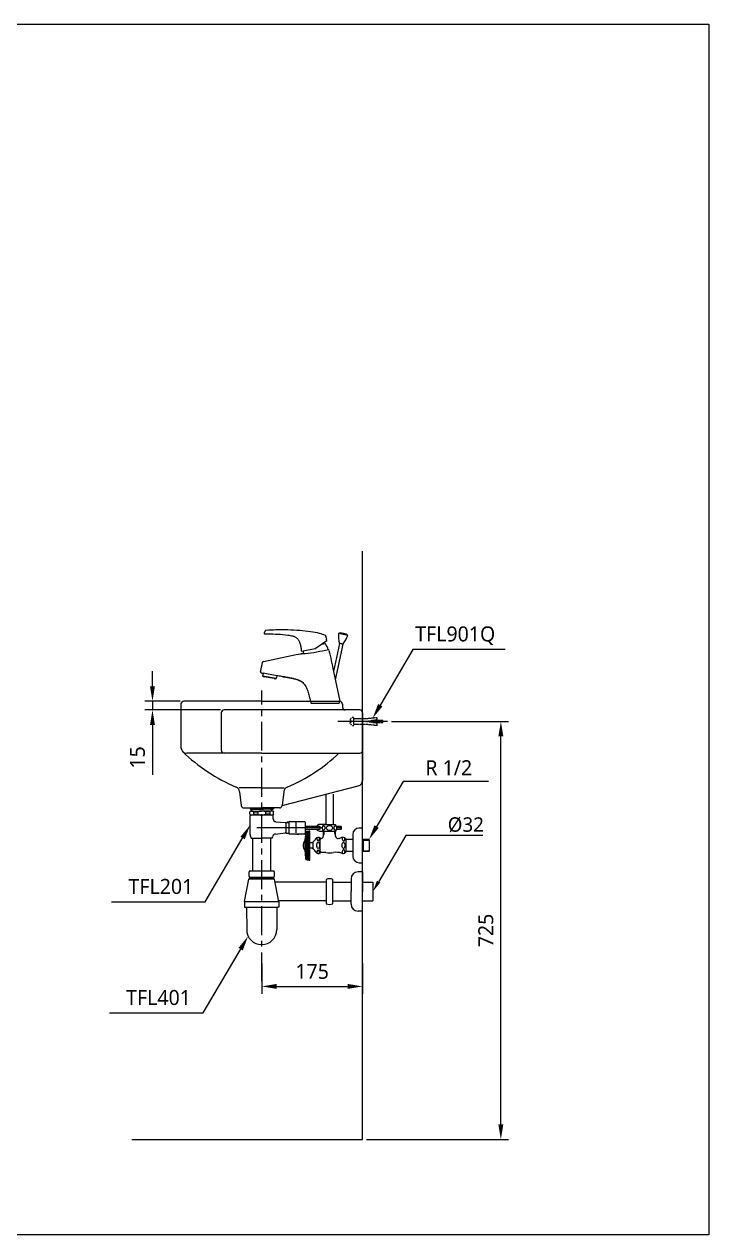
# Model space of a CAD drawing. Extents: x 7158 to 10258, y -4678 to -2578.
# Drawn here: x 9072 to 10258, y -4678 to -2578 of the extents above; entities that cross this region are included whole.
import ezdxf

# ---------------------------------------------------------------- set-up
doc = ezdxf.new("R2010")
doc.units = 0
doc.header["$LTSCALE"] = 20
doc.header["$MEASUREMENT"] = 0
for name, pattern in [('CENTER', [2, 1.25, -0.25, 0.25, -0.25]), ('CENTER2', [1.125, 0.75, -0.125, 0.125, -0.125]), ('HIDDEN2', [0.1875, 0.125, -0.0625])]:
    doc.linetypes.add(name, pattern=pattern)
doc.layers.get('0').update_dxf_attribs({"linetype": 'CONTINUOUS'})
doc.layers.get('DEFPOINTS').update_dxf_attribs({"linetype": 'CONTINUOUS'})
for name, color, linetype in [('1', 1, 'CONTINUOUS'), ('3', 3, 'CONTINUOUS'), ('5', 5, 'CONTINUOUS'), ('6', 6, 'CONTINUOUS'), ('7', 7, 'CONTINUOUS')]:
    doc.layers.add(name, color=color, linetype=linetype)
doc.styles.get("Standard").update_dxf_attribs({"font": 'NanumGothic.ttf'})
doc.dimstyles.get("Standard").update_dxf_attribs({"dimtxt": 2.5, "dimasz": 2, "dimexe": 2, "dimexo": 1, "dimgap": 1.5, "dimtad": 1, "dimdec": 0, "dimlfac": 10, "dimrnd": 0.5, "dimzin": 0, "dimdsep": 46, "dimtxsty": 'Standard', "dimcen": 0, "dimclrt": 2, "dimadec": 0, "dimazin": 0, "dimtfac": 1, "dimtdec": 0, "dimtmove": 0, "dimatfit": 3, "dimfxl": 1, "dimtolj": 1, "dimtzin": 0, "dimarcsym": 0})

# ---------------------------------------------------------------- blocks, each defined once
blk = doc.blocks.new('*D48')
at = {"layer": '1', "color": 3, "lineweight": -2, "transparency": 16777216}
for p, q in [((9708.2, -3787.5), (9911, -3787.5)), ((9898, -4486.5), (9898, -3813.5)), ((9664.9, -4512.5), (9911, -4512.5))]:
    blk.add_line(p, q, dxfattribs=at)
at = {"layer": '1', "color": 3, "transparency": 16777216}
for points in [[(9893.7, -3813.5), (9902.3, -3813.5), (9898, -3787.5)], [(9893.7, -4486.5), (9902.3, -4486.5), (9898, -4512.5)]]:
    blk.add_solid(points, dxfattribs=at)
at = {"layer": 'DEFPOINTS', "color": 0, "transparency": 16777216}
for p in [(9701.7, -3787.5), (9898, -3787.5), (9658.4, -4512.5)]:
    blk.add_point(p, dxfattribs=at)
at = {"layer": '1', "color": 2, "transparency": 16777216, "insert": (9872, -4150), "char_height": 26, "attachment_point": 5, "rotation": 90}
blk.add_mtext('\\A1;725', dxfattribs=at)
blk = doc.blocks.new('A$C510B3A89')
at = {"layer": '1', "color": 7}
blk.add_line((87.4, 0), (136.2, 0), dxfattribs=at)
at = {"layer": '7'}
for p, q in [((114.8, 107.8), (94.8, 93.8)), ((114, 113), (114.3, 111)), ((138.2, 121.6), (135.2, 120.7)), ((151.3, 117.3), (135.2, 120.7)), ((138.2, 121.6), (138.2, 121.6)), ((148.9, 119.3), (149, 119.3)), ((149, 119.3), (151.3, 117.3)), ((94.8, 93.8), (71.3, 89.6)), ((112.1, 102.8), (106.2, 101.8)), ((112.4, 91.7), (117.7, 92.7)), ((136.9, 103.5), (126.6, 54.8)), ((142.8, 102.2), (129.6, 40.1)), ((143.4, 102.4), (136.3, 103.9)), ((136.7, 103.5), (137.9, 103.3)), ((141.8, 102.4), (137.9, 103.3)), ((141.8, 102.4), (142.9, 102.2)), ((4.4, 51.6), (3.5, 46.7)), ((4.4, 45.9), (3.5, 46.7)), ((27.1, 42.5), (3.5, 46.7)), ((28, 47.4), (4.4, 51.6)), ((4.4, 45.9), (6.1, 45.6)), ((24.3, 42.4), (6.1, 45.6)), ((23.9, 42.3), (6.5, 45.4)), ((24.3, 42.4), (26.1, 42.1)), ((26.1, 42.1), (27.1, 42.5)), ((28, 47.4), (27.1, 42.5)), ((28.5, 47.3), (28, 47.4)), ((126.6, 54.8), (137.2, 3)), ((86.4, 3), (86.3, 3.5)), ((87.4, 3), (87.4, 0)), ((136.2, 3), (136.2, 0))]:
    blk.add_line(p, q, dxfattribs=at)
at = {"layer": '7', "color": 7}
for p, q in [((86.4, 3), (115.5, 3)), ((115.5, 3), (137.2, 3))]:
    blk.add_line(p, q, dxfattribs=at)
at = {"layer": '7'}
for centre, radius, start, end in [((7.8, 121.4), 1.5, 154.2972, 270.8052), ((9.3, 124.4), 1.5, 93.6966, 151.3141), ((111.8, 115.8), 1.5, 12.9441, 66.1922), ((205.1, 117.1), 70, 177.0153, 190.8327), ((133.2, 71.8), 50, 71.7204, 84.2796), ((86, 142.4), 70, 325.1673, 338.9847), ((108.9, 87.5), 35, 175.6305, 182.5585), ((112.2, 102.3), 0.5, 34.0977, 100), ((83.6, 83), 35, 15.8809, 34.0977), ((116.7, 91), 2, 12.5419, 57.7542), ((136.8, 104), 0.5, 190.8327, 258), ((143, 102.7), 0.5, 258, 325.1673), ((5.5, 70.1), 2, 103.7822, 164.229), ((2, 54), 2, 167.6446, 258.9831), ((6.6, 45.9), 0.5, 206.8699, 260), ((24, 42.8), 0.5, 260, 313.1301)]:
    blk.add_arc(centre, radius, start, end, dxfattribs=at)
for points in [[(112.4, 117.2), (102.3, 120.6), (86.8, 123.7), (68, 125.7), (47.4, 126.7), (26.8, 126.7), (9.2, 125.9)], [(8, 125.2), (6.4, 122.1)], [(7.8, 119.9), (12.9, 120), (30.3, 119.5), (47.5, 117.8), (55.5, 116.4)], [(55.5, 116.4), (57.6, 115.9), (59.6, 115), (61.5, 113.9), (63.2, 112.5), (64.7, 110.9), (66, 109.2), (67, 107.2), (67.8, 105.2)], [(67.8, 105.2), (68.6, 102.3), (70, 96.1), (71.2, 89.8), (71.3, 89.6)], [(114, 113), (113.6, 114.6), (113.3, 116.2)], [(114.8, 108.1), (114.6, 108.8), (114.5, 109.6), (114.4, 110.2), (114.4, 110.6), (114.3, 110.9), (114.3, 111)], [(5, 72.1), (69.9, 85.6)], [(69.9, 85.6), (70.2, 85.6), (70.9, 85.7), (72.3, 85.8), (112.4, 91.7)], [(3.9, 51.6), (4.1, 51.6), (4.4, 51.6)], [(38.9, 45.7), (30.1, 47.1), (28.5, 47.3)], [(56, 42.6), (52.3, 43.4), (48.2, 44.2), (43.7, 44.9), (38.9, 45.7)], [(38.9, 45.7), (45, 44.7), (51, 43.6), (56, 42.6)], [(72.5, 36), (71, 37.1), (68.6, 38.5), (66.1, 39.6), (63.5, 40.5), (61, 41.3), (58.5, 42), (56, 42.6)], [(56, 42.6), (61.1, 41.3), (65.9, 39.7), (70, 37.7), (72.5, 36)], [(73.1, 35.4), (72.5, 36)], [(72.5, 36), (73.1, 35.4)], [(73.1, 35.4), (76.1, 32.2), (78.5, 28.4), (80.4, 24.4), (81.9, 20.3), (83.2, 16.1), (84.4, 11.9), (85.4, 7.7), (86.3, 3.5)]]:
    blk.add_spline(points, degree=3, dxfattribs=at)
for points in [[(114.8, 107.8), (114.8, 107.9), (114.8, 108), (114.8, 108.1)], [(118.6, 91.4), (121.3, 79.2), (123.9, 67), (126.6, 54.8)], [(0, 54.5), (1.2, 59.9), (2.4, 65.3), (3.6, 70.7)]]:
    blk.add_open_spline(points, degree=3, dxfattribs=at)
blk.add_open_spline([(1.6, 52.1), (1.9, 52), (2.7, 51.8), (3.5, 51.7), (3.9, 51.6)], degree=3, knots=[0.173317, 0.173317, 0.173317, 0.173317, 1.25795, 2.514058, 2.514058, 2.514058, 2.514058], dxfattribs=at)
blk = doc.blocks.new('*D62')
at = {"layer": '1', "color": 3, "lineweight": -2, "transparency": 16777216}
for p, q in [((9294.1, -3726.5), (9294.1, -3700.5)), ((9341.9, -3752.5), (9281.1, -3752.5)), ((9294.1, -3752.5), (9294.1, -3767.5)), ((9411.9, -3767.5), (9281.1, -3767.5)), ((9294.1, -3793.5), (9294.1, -3880.2))]:
    blk.add_line(p, q, dxfattribs=at)
at = {"layer": '1', "color": 3, "transparency": 16777216}
for points in [[(9289.8, -3726.5), (9298.4, -3726.5), (9294.1, -3752.5)], [(9289.8, -3793.5), (9298.4, -3793.5), (9294.1, -3767.5)]]:
    blk.add_solid(points, dxfattribs=at)
at = {"layer": 'DEFPOINTS', "color": 0, "transparency": 16777216}
for p in [(9348.4, -3752.5), (9294.1, -3767.5), (9418.4, -3767.5)]:
    blk.add_point(p, dxfattribs=at)
at = {"layer": '1', "color": 2, "transparency": 16777216, "insert": (9268.1, -3849.9), "char_height": 26, "attachment_point": 5, "rotation": 90}
blk.add_mtext('\\A1;15', dxfattribs=at)
blk = doc.blocks.new('*D63')
at = {"layer": '1', "color": 3, "lineweight": -2, "transparency": 16777216}
for p, q in [((9483.4, -4207.3), (9483.4, -4260.1)), ((9658.4, -4207.3), (9658.4, -4260.1)), ((9509.4, -4247.1), (9632.4, -4247.1))]:
    blk.add_line(p, q, dxfattribs=at)
at = {"layer": '1', "color": 3, "transparency": 16777216}
for points in [[(9509.4, -4242.8), (9509.4, -4251.4), (9483.4, -4247.1)], [(9632.4, -4242.8), (9632.4, -4251.4), (9658.4, -4247.1)]]:
    blk.add_solid(points, dxfattribs=at)
at = {"layer": 'DEFPOINTS', "color": 0, "transparency": 16777216}
for p in [(9483.4, -4200.8), (9658.4, -4200.8), (9658.4, -4247.1)]:
    blk.add_point(p, dxfattribs=at)
at = {"layer": '1', "color": 2, "transparency": 16777216, "insert": (9570.9, -4221.1), "char_height": 26, "attachment_point": 5}
blk.add_mtext('\\A1;175', dxfattribs=at)

msp = doc.modelspace()

# ---------------------------------------------------------------- linework, layer by layer
at = {"color": 7, "linetype": 'CENTER2', "ltscale": 0.05}
msp.add_line((9701.7, -3787.5), (9615.1, -3787.5), dxfattribs=at)
at = {"color": 3}
for p, q in [((9728.4, -3891.5), (9679.5, -3975)), ((9876.4, -3891.5), (9728.4, -3891.5))]:
    msp.add_line(p, q, dxfattribs=at)
at = {"color": 4}
for p, q in [((9462.4, -4046.6), (9483.4, -4046.6)), ((9483.4, -4046.6), (9504.4, -4046.6)), ((9658.4, -4048.5), (9650.4, -4048.5)), ((9658.4, -4048.5), (9658.4, -4082.5)), ((9453.5, -4100), (9460.9, -4061)), ((9460.4, -4063.4), (9460.9, -4061)), ((9464.3, -4059), (9460.9, -4061)), ((9505.9, -4061), (9460.9, -4061)), ((9504.4, -4058.1), (9462.4, -4058.1)), ((9464.3, -4059), (9464.3, -4058.1)), ((9502.5, -4059), (9464.3, -4059)), ((9502.5, -4059), (9502.5, -4058.1)), ((9502.5, -4059), (9505.9, -4061)), ((9513.4, -4100.5), (9505.9, -4061)), ((9595.3, -4066.5, -23.5), (9506.9, -4066.5, -23.5)), ((9595.3, -4061.5, -0.8), (9595.3, -4103.5, -0.8)), ((9606.8, -4082.5, -0.8), (9606.8, -4061.5, -0.8)), ((9606.8, -4066.5, -0.8), (9638.4, -4066.5, -0.8)), ((9638.4, -4060.5), (9638.4, -4082.5)), ((9658.4, -4066.5, -0.8), (9676.1, -4066.5, -0.8)), ((9606.8, -4103.5, -0.8), (9606.8, -4082.5, -0.8)), ((9638.4, -4104.5), (9638.4, -4082.5)), ((9658.4, -4116.5), (9658.4, -4082.5)), ((9453.4, -4100), (9453.4, -4109.5)), ((9453.4, -4100), (9513.3, -4100)), ((9453.4, -4109.5), (9455.8, -4109.5)), ((9455.8, -4109.5), (9511.4, -4109.5)), ((9456.9, -4111.3), (9457.4, -4148.6)), ((9509.9, -4111.5), (9509.4, -4148.6)), ((9513.4, -4109.5), (9511.4, -4109.5)), ((9595.3, -4098.5, -23.5), (9513, -4098.5, -23.5)), ((9513.4, -4100.5), (9513.4, -4109.5)), ((9606.8, -4098.5, -0.8), (9638.4, -4098.5, -0.8)), ((9658.4, -4098.5, -0.8), (9676.1, -4098.5, -0.8)), ((9658.4, -4116.5), (9650.4, -4116.5))]:
    msp.add_line(p, q, dxfattribs=at)
at = {"color": 7, "linetype": 'HIDDEN2', "ltscale": 0.05}
msp.add_lwpolyline([(9643, -3794.6), (9643, -3780.4, 0.316317), (9636.3, -3785.1), (9638.1, -3785.1), (9638.1, -3789.9), (9636.3, -3789.9, 0.316317)], format="xyb", close=True, dxfattribs=at)
for points in [[(9643, -3792), (9658.8, -3792), (9663.9, -3792), (9683.5, -3794.2), (9683.2, -3790.6), (9663.9, -3787.5), (9683.2, -3784.1), (9683.8, -3781), (9663.9, -3783), (9658.8, -3783), (9643, -3783)], [(9675, -3789.3), (9693.5, -3789.3), (9693.4, -3785.7), (9674.1, -3785.7)]]:
    msp.add_lwpolyline(points, dxfattribs=at)
at = {"color": 4}
for centre, radius, start, end in [((9475, -4052.4), 13.9, 155.4705, 204.5295), ((9491.8, -4052.4), 13.9, 335.4705, 24.5295), ((9650.4, -4060.5), 12, 90, 180), ((9601.1, -4074.1, -0.8), 13.9, 65.4705, 114.5295), ((9454.9, -4111.3), 2, 0, 64.1581), ((9511.9, -4111.5), 2, 104.4775, 180), ((9601.1, -4090.9, -0.8), 13.9, 245.4705, 294.5295), ((9650.4, -4104.5), 12, 180, 270), ((9483.4, -4148.6), 26, 180, 0)]:
    msp.add_arc(centre, radius, start, end, dxfattribs=at)
at = {"layer": '1'}
for p, q in [((9658.4, -4512.5), (9658.4, -3491.9)), ((9258.4, -4512.5), (9658.4, -4512.5))]:
    msp.add_line(p, q, dxfattribs=at)
at = {"layer": '1', "color": 3}
for p, q in [((9745.7, -3662.5), (9686, -3764.5)), ((9905.5, -3662.5), (9745.7, -3662.5)), ((9385.5, -4100.4), (9453.3, -3984.5)), ((9733.1, -3985.1, -0.8), (9686.2, -4065.3, -0.8)), ((9866.7, -3985.1, -0.8), (9733.1, -3985.1, -0.8)), ((9223.2, -4100.4), (9385.5, -4100.4)), ((9382.1, -4293), (9449.9, -4177.2)), ((9219.4, -4293), (9382.1, -4293))]:
    msp.add_line(p, q, dxfattribs=at)
at = {"layer": '1', "color": 2, "linetype": 'CENTER', "ltscale": 2}
msp.add_line((9483.4, -4238.1), (9483.4, -3734), dxfattribs=at)
at = {"layer": '1', "color": 4}
msp.add_line((9676.1, -4066.5, -0.8), (9676.1, -4098.5, -0.8), dxfattribs=at)
at = {"layer": '1', "color": 3}
for points in [[(9692.7, -3761.5), (9685.2, -3757.2), (9675.8, -3781.8)], [(9446.5, -3987.5), (9454, -3991.9), (9463.4, -3967.3)], [(9686.3, -3972), (9678.8, -3967.6), (9669.4, -3992.3)], [(9689, -4066.9, -0.8), (9683.3, -4063.6, -0.8), (9676.1, -4082.5, -0.8)], [(9443.1, -4180.2), (9450.6, -4184.6), (9460, -4159.9)]]:
    msp.add_solid(points, dxfattribs=at)
at = {"layer": '3', "color": 7}
for p, q in [((9343.4, -3757.5), (9343.4, -3832.5)), ((9483.4, -3752.5), (9348.4, -3752.5)), ((9483.4, -3752.5), (9618.4, -3752.5)), ((9623.4, -3757.5), (9623.4, -3762.5)), ((9413.4, -3772.5), (9413.4, -3837.5)), ((9653.4, -3767.5), (9418.4, -3767.5)), ((9658.4, -3772.5), (9658.4, -3889.7)), ((9483.4, -3842.5), (9353.4, -3842.5)), ((9483.4, -3842.5), (9653.4, -3842.5)), ((9483.4, -3902.4), (9444.3, -3902.4)), ((9483.4, -3902.4), (9522.5, -3902.4)), ((9518.9, -3933.1), (9650.9, -3899.4)), ((9445.1, -3909.3), (9447.9, -3933.1)), ((9521.7, -3909.3), (9518.9, -3933.1)), ((9452.8, -3937.5), (9483.4, -3937.5)), ((9514, -3937.5), (9483.4, -3937.5))]:
    msp.add_line(p, q, dxfattribs=at)
at = {"layer": '3'}
for p, q in [((9462.7, -3948.5), (9462.7, -3944.4)), ((9463.2, -3937.5), (9463.2, -3938.9)), ((9464.2, -3939.5), (9463.2, -3938.9)), ((9464.2, -3939.5), (9465.6, -3939.5)), ((9465.6, -3939.5), (9483.4, -3939.5)), ((9465.9, -3942.9), (9465.9, -3939.5)), ((9466, -3942.9), (9483.2, -3942.9)), ((9469.4, -3944.4), (9476.8, -3944.4)), ((9469.4, -3944.4), (9469.4, -3948.5)), ((9470, -3938.9), (9470, -3937.5)), ((9470, -3938.9), (9477.4, -3938.9)), ((9476.8, -3944.4), (9476.8, -3948.5)), ((9477.4, -3938.9), (9477.4, -3937.5)), ((9501.2, -3939.5), (9483.4, -3939.5)), ((9500.8, -3942.9), (9483.6, -3942.9)), ((9489.4, -3938.9), (9489.4, -3937.5)), ((9496.8, -3938.9), (9489.4, -3938.9)), ((9490, -3944.4), (9490, -3948.5)), ((9497.4, -3944.4), (9490, -3944.4)), ((9496.8, -3938.9), (9496.8, -3937.5)), ((9497.4, -3944.4), (9497.4, -3948.5)), ((9500.9, -3942.9), (9500.9, -3939.5)), ((9502.6, -3939.5), (9501.2, -3939.5)), ((9502.6, -3939.5), (9503.6, -3938.9)), ((9503.6, -3937.5), (9503.6, -3938.9)), ((9504.1, -3948.5), (9504.1, -3944.4)), ((9463.4, -3983.6), (9463.4, -3950.9)), ((9483.4, -3949.9), (9464.4, -3949.9)), ((9469.4, -3948.5), (9476.8, -3948.5)), ((9500.8, -3949.9), (9483.4, -3949.9)), ((9497.4, -3948.5), (9490, -3948.5)), ((9502.4, -3949.9), (9500.9, -3949.9)), ((9503.4, -3956.3), (9503.4, -3950.9)), ((9507.9, -3961.3), (9523.9, -3963)), ((9525.9, -3962.7), (9531, -3962.7)), ((9526.1, -3981.2), (9526.1, -3962.7)), ((9527.4, -3961.9), (9527.4, -3962.7)), ((9531.1, -3961.9), (9527.4, -3961.9)), ((9531, -3962.7), (9531, -3961.7)), ((9531, -3982.1), (9531, -3962.7)), ((9531.8, -3960.9), (9557, -3960.9)), ((9543.4, -3980.5), (9543.4, -3963)), ((9558.5, -3962.4), (9558.5, -3968.2)), ((9558.5, -3968.2), (9558.5, -3981.4)), ((9594.6, -3966.2), (9583.7, -3966.2)), ((9465.4, -3989.9), (9483.4, -3989.9)), ((9467.5, -3989.9), (9467.5, -4046.6)), ((9543.4, -3971.9), (9474.9, -3971.9)), ((9501.4, -3989.9), (9483.4, -3989.9)), ((9499.3, -4046.6), (9499.3, -3989.9)), ((9507.3, -3982.7), (9523.9, -3980.9)), ((9526.1, -3981.2), (9531, -3981.2)), ((9527.4, -3981.9), (9527.4, -3981.1)), ((9531.1, -3981.9), (9527.4, -3981.9)), ((9557, -3982.9), (9531.8, -3982.9)), ((9588.6, -3972), (9543.4, -3971.9)), ((9577.8, -3969.5), (9558.3, -3969.5)), ((9559.1, -3974.5), (9583.7, -3974.5)), ((9583.7, -3969.5), (9577.8, -3969.5)), ((9583.7, -3977.7), (9589.9, -3977.7)), ((9621.4, -3969.5), (9613, -3969.5)), ((9613.3, -3974.5), (9621.4, -3974.5)), ((9621.9, -3972), (9613.4, -3972)), ((9621.9, -3970), (9621.4, -3969.5)), ((9621.4, -3974.5), (9621.4, -3969.5)), ((9621.4, -3974.5), (9621.9, -3974)), ((9621.9, -3974), (9621.9, -3970))]:
    msp.add_line(p, q, dxfattribs=at)
for points in [[(9582.3, -3969.5, -0.044238), (9582.6, -3969.2, -0.189273), (9583, -3969, -0.189273), (9583.5, -3969.2, -0.101059), (9584, -3969.9, -0.059302), (9584.2, -3970.8, -0.045722), (9584.3, -3972, -0.045722)], [(9584.3, -3972, -0.045722), (9584.2, -3973.2, -0.059302), (9584, -3974.1, -0.101059), (9583.5, -3974.8, -0.189273), (9583, -3974.9, -0.189273), (9582.6, -3974.8, -0.044238), (9582.3, -3974.5, -0.059302)]]:
    msp.add_lwpolyline(points, format="xyb", dxfattribs=at)
at = {"layer": '3', "color": 7}
for centre, radius, start, end in [((9348.4, -3757.5), 5, 90, 180), ((9618.4, -3757.5), 5, 0, 90), ((9418.4, -3772.5), 5, 90, 180), ((9628.4, -3762.5), 5, 180, 270), ((9653.4, -3772.5), 5, 0, 90), ((9353.4, -3832.5), 10, 180, 270), ((9555.9, -3624.9), 300, 225.7197, 247.0841), ((9418.4, -3837.5), 5, 180, 270), ((9410.9, -3624.9), 300, 292.9159, 313.4977), ((9653.4, -3837.5), 5, 270, 0), ((9435.2, -3910.4), 10, 6.6755, 67.0841), ((9531.6, -3910.4), 10, 112.9159, 173.3245), ((9648.4, -3889.7), 10, 284.3106, 0), ((9452.8, -3932.5), 5, 186.6755, 270), ((9514, -3932.5), 5, 270, 353.3245)]:
    msp.add_arc(centre, radius, start, end, dxfattribs=at)
at = {"layer": '3'}
for centre, radius, start, end in [((9466, -3947.6), 4.7, 43.9409, 136.0591), ((9466.6, -3929.3), 10.2, 250.5679, 289.4321), ((9482.9, -3956.5), 13.6, 89.0643, 116.6472), ((9483.2, -3910.1), 29.5, 258.5956, 270.3737), ((9483.6, -3910.1), 29.5, 269.6263, 281.4044), ((9483.9, -3956.5), 13.6, 63.3528, 90.9357), ((9500.2, -3929.3), 10.2, 250.5679, 289.4321), ((9500.8, -3947.6), 4.7, 43.9409, 136.0591), ((9466, -3945.2), 4.7, 223.9409, 316.0591), ((9464.4, -3950.9), 1, 90, 180), ((9482.9, -3936.3), 13.6, 243.3528, 270.9357), ((9483.9, -3936.3), 13.6, 269.0643, 296.6472), ((9500.8, -3945.2), 4.7, 223.9409, 316.0591), ((9502.4, -3950.9), 1, 0, 90), ((9508.4, -3956.3), 5, 180, 263.8845), ((9524.3, -3958), 5, 265.3322, 308.1927), ((9531.8, -3961.7), 0.8, 90, 180), ((9557, -3962.4), 1.5, 0, 90), ((9583.7, -3971.2), 5, 89.9651, 159.4778), ((9476.4, -3983), 13, 182.42, 212.3), ((9490.4, -3983), 13, 327.7, 345.0405), ((9507.8, -3987.6), 5, 96.1155, 165.0405), ((9524.3, -3985.9), 5, 51.8073, 94.6678), ((9531.8, -3982.1), 0.8, 180, 270), ((9557, -3981.4), 1.5, 270, 0), ((9583.7, -3972.7), 5, 200.4524, 269.9651)]:
    msp.add_arc(centre, radius, start, end, dxfattribs=at)
at = {"layer": '5'}
msp.add_lwpolyline([(7158.4, -2577.9), (10258.4, -2577.9), (10258.4, -4677.9), (7158.4, -4677.9)], close=True, dxfattribs=at)
at = {"layer": '6'}
for p, q in [((9594.6, -3913.8), (9594.6, -3966.5)), ((9607.3, -3913.8), (9607.3, -3966.5)), ((9607.3, -3966.5), (9590.5, -3966.5)), ((9611.5, -3966.5), (9607.3, -3966.5)), ((9544.3, -3982.9), (9547.8, -3982.9)), ((9560, -3978.5), (9560, -4002.5)), ((9560.6, -3978), (9561.5, -3978)), ((9561.5, -3978), (9562, -3977.5)), ((9561.5, -3978), (9561.5, -4002.5)), ((9562, -3977.5), (9562, -4002.5)), ((9562, -3977.5), (9565.2, -3977.5)), ((9562, -3977.9), (9565.5, -3977.9)), ((9562, -3978.9), (9565.5, -3978.9)), ((9562, -3979.9), (9565.5, -3979.9)), ((9562, -3980.9), (9565.5, -3980.9)), ((9562, -3981.9), (9565.5, -3981.9)), ((9562, -3983.9), (9565.5, -3983.9)), ((9562, -3984.9), (9565.5, -3984.9)), ((9562, -3985.9), (9565.5, -3985.9)), ((9562, -3986.9), (9565.5, -3986.9)), ((9562, -3987.9), (9565.5, -3987.9)), ((9562, -3988.9), (9565.5, -3988.9)), ((9562, -3989.9), (9565.5, -3989.9)), ((9565.5, -3977.2), (9565.5, -3977)), ((9565.5, -3977), (9567, -3977)), ((9565.5, -3977.2), (9565.5, -4002.5)), ((9567, -3978), (9567, -3977)), ((9567, -4002.5), (9567, -3978)), ((9585, -3990.5), (9585, -3989.8)), ((9611.5, -3978.5), (9590.5, -3978.5)), ((9590.5, -3986), (9590.5, -3978.5)), ((9591.7, -3982.5), (9590.5, -3984.7)), ((9591.7, -3982.5), (9590.5, -3982.5)), ((9591.7, -3982.5), (9591.7, -3978.5)), ((9610.2, -3982.5), (9610.2, -3978.5)), ((9610.2, -3982.5), (9611.5, -3984.7)), ((9611.5, -3982.5), (9610.2, -3982.5)), ((9611.5, -3986.4), (9611.5, -3978.5)), ((9641.4, -3983.5), (9641.4, -4021.5)), ((9658.4, -3972.5), (9652.4, -3972.5)), ((9658.4, -4032.5), (9658.4, -3972.5)), ((9560, -4026.5), (9560, -4002.5)), ((9561.5, -4027), (9561.5, -4002.5)), ((9562, -3990.9), (9565.5, -3990.9)), ((9562, -3991.9), (9565.5, -3991.9)), ((9562, -3992.9), (9565.5, -3992.9)), ((9562, -3993.9), (9565.5, -3993.9)), ((9562, -3994.9), (9565.5, -3994.9)), ((9562, -3995.9), (9565.5, -3995.9)), ((9562, -3996.9), (9565.5, -3996.9)), ((9562, -3997.9), (9565.5, -3997.9)), ((9562, -3998.9), (9565.5, -3998.9)), ((9562, -3999.9), (9565.5, -3999.9)), ((9562, -4000.9), (9565.5, -4000.9)), ((9562, -4001.9), (9565.5, -4001.9)), ((9562, -4027.5), (9562, -4002.5)), ((9562, -4003.1), (9565.5, -4003.1)), ((9562, -4004.1), (9565.5, -4004.1)), ((9562, -4005.1), (9565.5, -4005.1)), ((9562, -4006.1), (9565.5, -4006.1)), ((9562, -4007.1), (9565.5, -4007.1)), ((9562, -4008.1), (9565.5, -4008.1)), ((9562, -4009.1), (9565.5, -4009.1)), ((9562, -4010.1), (9565.5, -4010.1)), ((9565.5, -4027.8), (9565.5, -4002.5)), ((9572, -3997.8), (9567, -3997.8)), ((9567, -4028), (9567, -4002.5)), ((9572, -4007.3), (9567, -4007.3)), ((9572, -3996.8), (9572, -3997.8)), ((9572, -3997.8), (9572, -4007.3)), ((9572, -4008.3), (9572, -4007.3)), ((9576.9, -3991.2), (9576.4, -3992.2)), ((9585, -4014.5), (9585, -3990.5)), ((9586, -3990.5), (9585, -3990.5)), ((9586, -3991.3), (9585, -3991.3)), ((9586, -3991.3), (9587.3, -3990.3)), ((9586, -3991.3), (9586, -3990.5)), ((9629, -3993.3), (9629, -3990.5)), ((9641.4, -3992.3), (9629, -3992.3)), ((9629, -3993.3), (9629, -4011.8)), ((9669.4, -3992.3), (9658.4, -3992.3)), ((9658.4, -3992.9), (9658.4, -4012.2)), ((9659.9, -3993.3), (9658.9, -3992.3)), ((9659.9, -4012.8), (9659.9, -3992.3)), ((9659.9, -3993.3), (9670.4, -3993.3)), ((9670.4, -3993.3), (9669.4, -3992.3)), ((9670.3, -4011.8), (9670.3, -3993.3)), ((9560.6, -4027), (9561.5, -4027)), ((9561.5, -4027), (9562, -4027.5)), ((9562, -4011.1), (9565.5, -4011.1)), ((9562, -4012.1), (9565.5, -4012.1)), ((9562, -4013.1), (9565.5, -4013.1)), ((9562, -4014.1), (9565.5, -4014.1)), ((9562, -4015.1), (9565.5, -4015.1)), ((9562, -4016.1), (9565.5, -4016.1)), ((9562, -4017.1), (9565.5, -4017.1)), ((9562, -4018.1), (9565.5, -4018.1)), ((9562, -4019.1), (9565.5, -4019.1)), ((9562, -4020.1), (9565.5, -4020.1)), ((9562, -4021.1), (9565.5, -4021.1)), ((9562, -4022.1), (9565.5, -4022.1)), ((9562, -4023.1), (9565.5, -4023.1)), ((9562, -4024.1), (9565.5, -4024.1)), ((9562, -4025.1), (9565.5, -4025.1)), ((9562, -4026.1), (9565.5, -4026.1)), ((9562, -4027.1), (9565.5, -4027.1)), ((9562, -4027.5), (9565.2, -4027.5)), ((9565.5, -4028), (9565.5, -4027.8)), ((9565.5, -4028), (9567, -4028)), ((9576.9, -4013.8), (9576.4, -4012.9)), ((9586, -4013.8), (9585, -4013.8)), ((9588.7, -4014.5), (9585, -4014.5)), ((9585, -4015.2), (9585, -4014.5)), ((9586, -4013.8), (9587.3, -4014.5)), ((9586, -4014.5), (9586, -4013.8)), ((9629, -4014.5), (9629, -4011.8)), ((9641.4, -4012.8), (9629, -4012.8)), ((9629, -4014.5), (9629, -4012.9)), ((9669.4, -4012.8), (9658.4, -4012.8)), ((9658.9, -4012.8), (9659.9, -4011.8)), ((9659.9, -4011.8), (9670.4, -4011.8)), ((9669.4, -4012.8), (9670.4, -4011.8)), ((9652.4, -4032.5), (9658.4, -4032.5))]:
    msp.add_line(p, q, dxfattribs=at)
for centre, radius, start, end in [((9598.5, -3972.5), 10, 143.1301, 216.8699), ((9603.5, -3972.5), 10, 323.1301, 36.8699), ((9703, -4002.5), 145, 170.5066, 178.0569), ((9560.6, -3978.7), 0.7, 90, 170.5066), ((9565.2, -3977.2), 0.3, 270, 0), ((9581.6, -3993.9), 5.36, 49.5694, 150), ((9586, -3986), 4.5, 270, 0), ((9615.5, -3986.4), 4, 180, 277.7117), ((9612.7, -3965.8), 24.8, 277.7117, 290.9661), ((9624, -3995.5), 7, 45.4871, 110.9661), ((9652.4, -3983.5), 11, 90, 180), ((9569.2, -4002.6), 14, 141.7859, 179.7527), ((9569.2, -4002.4), 14, 180.2473, 218.2141), ((9703, -4002.5), 145, 178.0569, 189.4934), ((9564.3, -3985.2), 14, 303.8098, 330), ((9564.3, -4019.9), 14, 30, 56.1902), ((9560.6, -4026.3), 0.7, 189.4934, 270), ((9565.2, -4027.8), 0.3, 0, 90), ((9581.6, -4011.2), 5.36, 210, 310.4306), ((9588.7, -4052.5), 38, 80.6952, 90), ((9601, -3977.5), 38, 260.6952, 280.7373), ((9612.7, -4039.2), 24.8, 69.0339, 100.7373), ((9624, -4009.5), 7, 249.0339, 314.5), ((9652.4, -4021.5), 11, 180, 270)]:
    msp.add_arc(centre, radius, start, end, dxfattribs=at)
for centre, major_axis, ratio, start_param, end_param in [((9588.2, -3972.3), (-5.23, 0), 0.866391, 1.800504, 4.443058), ((9613.6, -3972.3), (-5.23, 0), 0.866391, -1.317473, 1.357378), ((9581.3, -3988.9), (0, 5.4), 0.478204, 1.649187, 4.692658), ((9625.4, -3990), (0, 5.22), 0.46009, 1.292018, 4.793095), ((9581.3, -4015.8), (0, 5.4), 0.478204, 4.6817, 7.825213), ((9625.4, -4014.9), (0, 5.22), 0.46009, 4.613779, 8.15122)]:
    msp.add_ellipse(centre, major_axis=major_axis, ratio=ratio, start_param=start_param, end_param=end_param, dxfattribs=at)
for centre, major_axis, ratio in [((9601, -3972.3), (5.23, 0), 0.866391), ((9581.3, -4002.5), (0, -5.4), 0.478204), ((9625.4, -4002.5), (0, -5.22), 0.46009)]:
    msp.add_ellipse(centre, major_axis=major_axis, ratio=ratio, dxfattribs=at)

# ---------------------------------------------------------------- block references
at = {"layer": '1'}
msp.add_blockref('A$C510B3A89', (9481.4, -3755.5), dxfattribs=at)

# ---------------------------------------------------------------- texts
at = {"layer": '1', "color": 2, "attachment_point": 5}
for s, insert, char_height in [('TFL901Q', (9818.9, -3638.7), 26), ('R 1/2', (9807.7, -3867.7), 26), ('%%C32', (9837.3, -3966.8, -0.8), 25), ('TFL201', (9308.7, -4073.8), 26), ('TFL401', (9304.6, -4266.5), 26)]:
    msp.add_mtext(s, dxfattribs=dict(at, insert=insert, char_height=char_height))

# ---------------------------------------------------------------- dimensions: what is measured, and where the dimension line sits
at = {"layer": '1'}
for base, p1, p2, picture, middle in [((9294.1, -3767.5), (9348.4, -3752.5), (9418.4, -3767.5), '*D62', (9268.1, -3849.9)), ((9898, -3787.5), (9658.4, -4512.5), (9701.7, -3787.5), '*D48', (9872, -4150))]:
    dim = msp.add_linear_dim(base=base, p1=p1, p2=p2, angle=90, dimstyle='Standard', override={"dimscale": 1.3, "dimtxt": 20, "dimasz": 20, "dimexe": 10, "dimexo": 5, "dimgap": 10, "dimlfac": 1, "dimzin": 8, "dimclrd": 3, "dimclre": 3, "dimfxl": 1.25, "dimarcsym": 1}, dxfattribs=at)
    dim.commit()
    dim.dimension.update_dxf_attribs({"geometry": picture, "text_midpoint": middle})
dim = msp.add_linear_dim(base=(9658.4, -4247.1), p1=(9483.4, -4200.8), p2=(9658.4, -4200.8), dimstyle='Standard', override={"dimscale": 1.3, "dimtxt": 20, "dimasz": 20, "dimexe": 10, "dimexo": 5, "dimgap": 10, "dimlfac": 1, "dimzin": 8, "dimclrd": 3, "dimclre": 3, "dimfxl": 1.25, "dimarcsym": 1}, dxfattribs=at)
dim.commit()
dim.dimension.update_dxf_attribs({"geometry": '*D63', "text_midpoint": (9570.9, -4221.1)})

doc.saveas('drawing.dxf')
